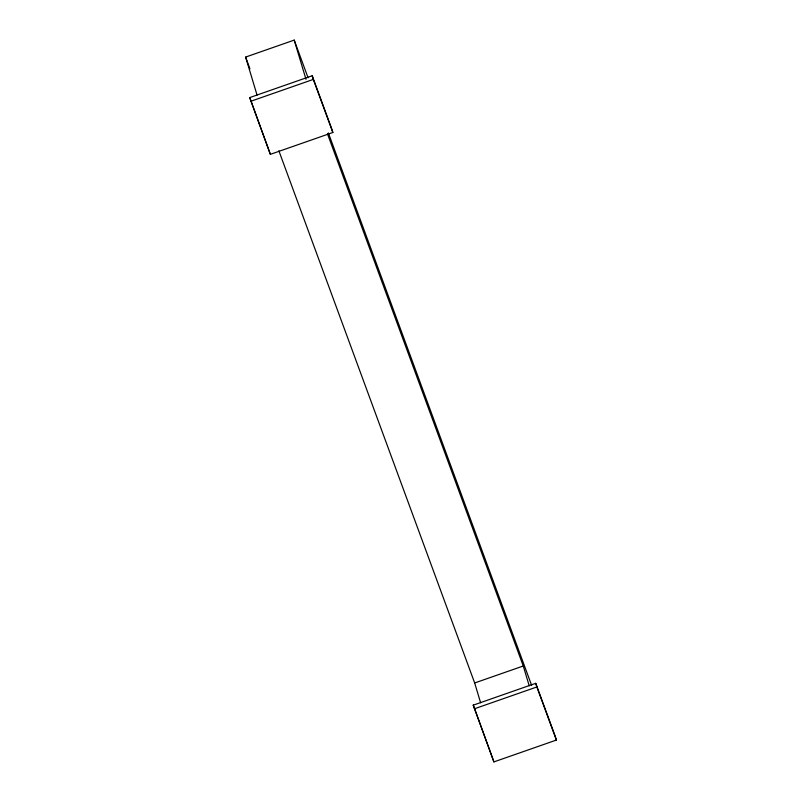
<?xml version="1.0" encoding="UTF-8"?>
<svg xmlns="http://www.w3.org/2000/svg" width="802" height="802" viewBox="0 0 802 802"><rect width="100%" height="100%" fill="white"/><g stroke="black" fill="none" stroke-linecap="round" stroke-linejoin="round"><path stroke-width="1.2" d="M257.061 95.117L245.623 57.082L294.214 40.1L308.048 77.714M249.733 97.583L312.209 75.749L331.737 128.841L332.84 132.5L270.364 154.335L249.733 97.583L270.364 154.335M250.836 101.252L313.311 79.418L312.209 75.749M480.629 702.793L474.674 682.973L523.265 665.991L327.447 133.784M473.27 705.148L535.746 683.314L555.275 736.396L556.377 740.066L493.912 761.9L473.27 705.148L493.912 761.9M474.373 708.808L536.849 686.973L535.746 683.314M313.311 79.418L332.84 132.5M536.849 686.973L556.377 740.066M328.379 132.962L531.646 685.429M245.623 57.082L249.943 68.842M278.855 150.766L474.674 682.973M523.265 665.991L529.22 685.81M294.214 40.1L306.003 79.318"/></g></svg>
